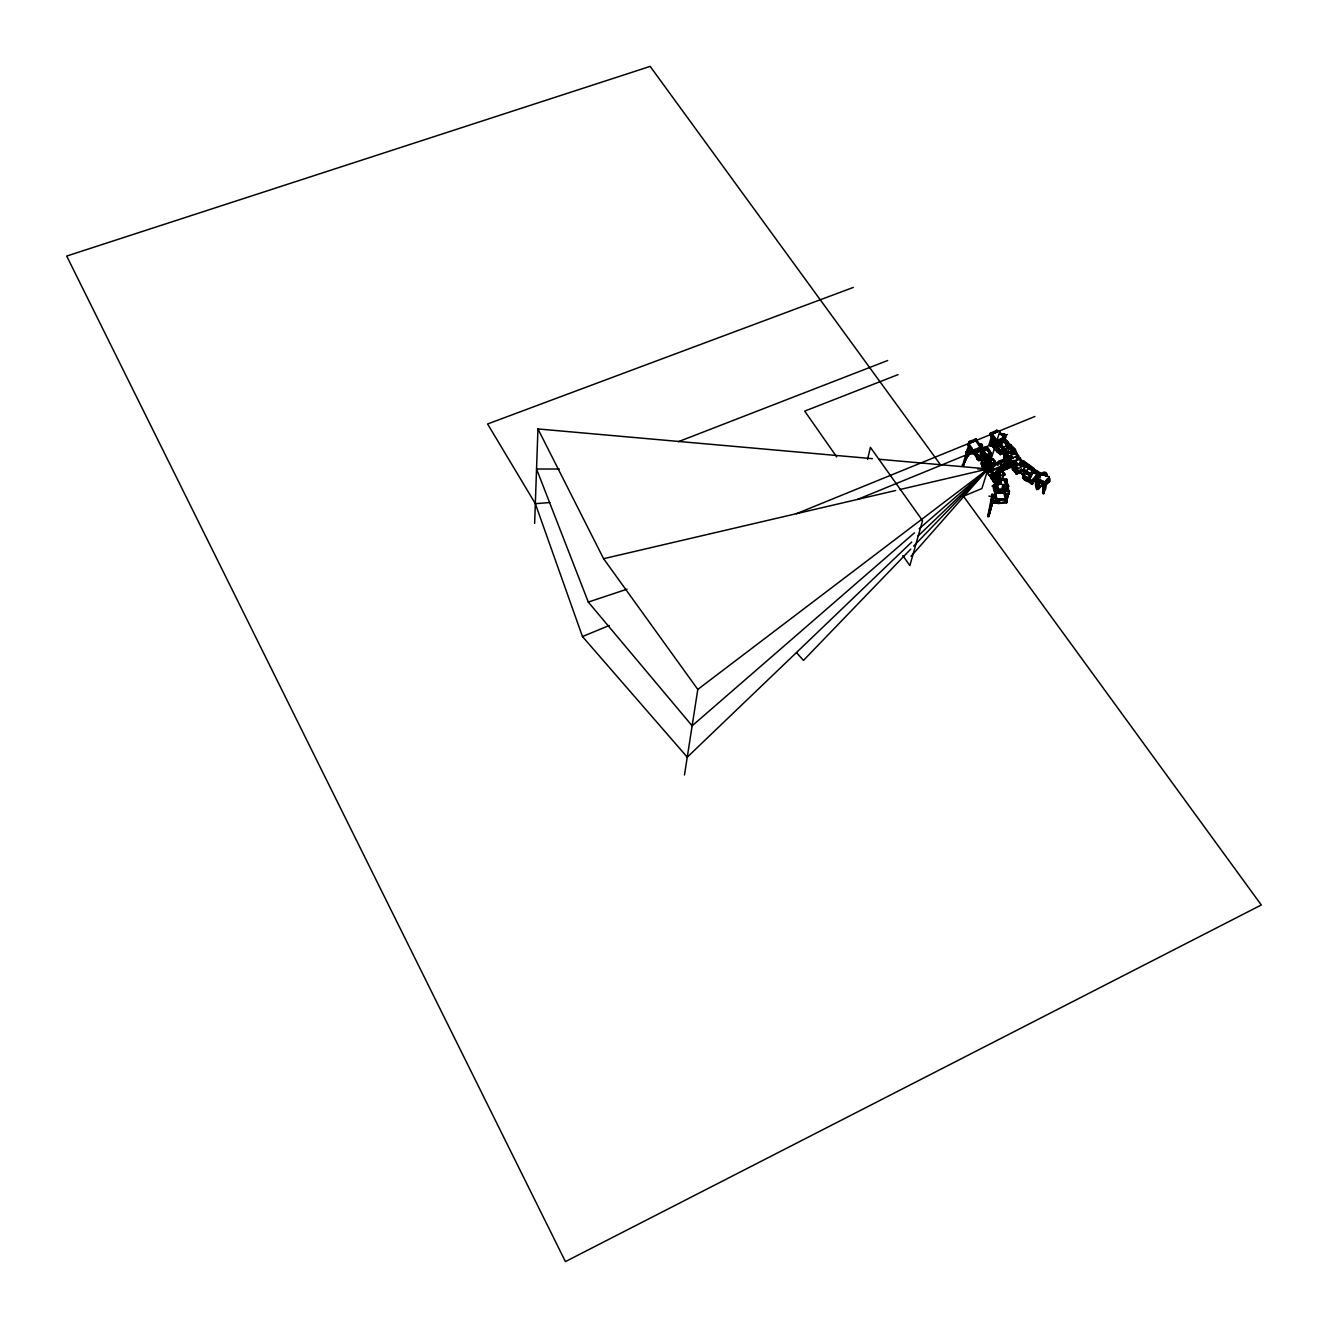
<?xml version="1.0" encoding="UTF-8"?>
<svg xmlns="http://www.w3.org/2000/svg" width="1328" height="1328" viewBox="0 0 1328 1328"><rect width="100%" height="100%" fill="white"/><g stroke="black" fill="none" stroke-linecap="round" stroke-linejoin="round"><path stroke-width="1.5" d="M998.025 488.106L998.108 490.397L1000.449 490.397L1000.814 489.302L999.054 490.397L999.42 489.318M999.901 481.732L1001.03 481.151L1000.133 481.533M1007.205 486.214L1006.856 484.189M1037.317 484.604L1037.284 489.185C1042.231 481.749 1031.989 479.358 1036.786 489.7M1038.828 488.339L1038.928 484.255A1.942 1.162 38.3 0 0 1039.06 482.429A1.942 1.162 38.3 0 0 1036.67 481.334A1.942 1.162 38.3 0 0 1036.537 483.16M998.606 477.781L996.415 472.818L997.079 471.606M996.83 471.789L998.789 477.765L998.756 471.805M998.573 476.752L1003.769 474.013L1001.262 470.643L994.124 473.598L992.099 475.739L993.991 476.951M977.325 457.546L978.105 458.924M996.415 472.818C998.424 468.568 1001.378 476.503 998.689 477.748M979.383 459.322L973.208 450.043L974.32 449.594L975.25 451.039L975.134 449.279L980.031 447.37L979.002 449.794M980.23 445.046L981.11 446.474L980.114 444.863M981.99 445.992L981.259 444.88L981.956 445.909M1036.853 488.986L1036.786 484.554M1025.548 478.777C1023.423 480.039 1025.531 477.316 1025.133 478.727M1033.765 482.147L1026.511 478.927L1026.909 477.798A1.942 1.145 38.6 0 0 1024.519 476.702A1.942 1.145 38.6 0 0 1024.403 478.528L1025.067 479.856L1024.486 478.844M1026.693 478.711L1024.618 477.599M1005.113 436.414L1004.632 435.202L1004.433 437.792L1005.047 436.895M969.274 449.777L969.091 449.462A2.291 1.013 68.3 0 0 967.448 448.831L962.518 465.979L969.772 452.4A2.291 1.013 68.3 0 0 969.125 449.395L968.892 449.262M969.174 449.976L968.759 448.316L970.569 447.403A2.291 1.013 68.3 0 1 971.83 448.333L972.113 448.847A2.291 1.013 68.3 0 1 972.478 451.337L969.589 452.649M970.818 442.672L975.731 440.763L970.818 442.672L969.108 441.577L970.021 442.988L967.664 445.942L968.992 445.428L968.079 444.017L970.021 443.187L969.905 441.261L976.03 438.887L982.189 448.316L986.106 446.789L986.77 447.785L974.802 452.483M969.955 451.503C972.943 450.292 968.826 452.483 969.291 449.727M1037.251 483.99L1036.653 482.994L1037.268 484.006M1036.985 482.496L1038.629 483.243M1037.284 482.711L1038.645 483.209M977.856 457.928L977.923 457.43A2.291 1.029 68.1 0 0 978.006 457.861L978.138 458.874L975.748 454.724M980.877 458.143L980.695 457.479M981.259 446.64L980.877 445.295M991.551 499.56L992.713 494.763M992.647 496.191L991.418 500.606L992.282 494.713L992.68 497.751L987.75 516.642L992.132 493.867L992.647 497.402L994.805 497.436M1003.802 492.771L998.009 492.804L996.73 491.476L997.046 492.804L995.469 492.804C997.394 498.166 994.157 500.905 993.394 494.73M1006.773 501.835L998.058 503.495L999.469 498.913L1005.279 498.88L999.469 498.913L999.038 500.722M998.706 502.183L999.021 503.495L999.32 501.204M1006.026 496.025L1006.491 494.082L1006.475 497.967L1007.769 497.9L1007.637 494.082L1007.172 496.025M1006.79 496.041L1005.545 502.349M995.054 489.617C995.967 493.767 993.41 480.304 993.593 487.077M534.636 523.365L537.956 428.944L872.43 458.675M989.476 472.436L989.742 471.589C992.929 472.536 986.687 470.942 986.322 468.17L986.588 467.34C983.185 461.812 991.369 470.71 984.895 462.509L985.741 460.218L984.048 462.327M1014.941 452.748L1014.492 452.997A2.307 1.793 16.6 0 1 1011.355 452.151L1008.516 446.357L1011.156 445.162L1015.405 449.594A2.324 1.793 16.6 0 1 1014.824 452.051A2.324 1.793 16.6 0 1 1011.654 451.221L1007.321 444.88L1009.38 443.95L1011.156 445.162C1009.097 444.1 1011.903 455.521 1014.575 450.175M1005.03 495.942L1005.279 495.062L1005.495 496.108M1006.773 495.726L1006.491 494.829L1006.641 496.589M990.688 472.585L991.734 469.116L988.58 464.866L986.92 466.277M1014.791 451.022L1011.156 446.357M1012.617 451.387L1010.143 446.092M1031.989 480.47L1026.295 477.781C1023.39 482.612 1028.968 476.221 1023.456 477.997L1024.569 476.652M1033.284 480.454L1033.4 478.744L1034.545 479.275L1032.321 484.371L1024.884 479.674L1025.648 478.976L1024.967 479.707M1043.758 483.442L1043.044 493.352L1043.908 483.84M1032.321 484.371L1032.503 481.715L1037.5 474.03L1038.048 474.71L1032.205 472.453M1034.412 480.985L1034.927 478.794L1045.634 483.757L1045.501 485.5L1039.326 482.628M1035.558 479.607L1039.89 472.818L1041.501 473.565L1040.82 474.395L1037.085 471.739M1039.21 473.631C1040.687 476.038 1039.392 476.37 1038.712 474.229L1041.633 473.399L1049.12 476.852L1049.153 482.263L1049.12 476.852M1006.109 490.596L1006.292 486.563M1037.45 474.229L1038.181 471.589L1032.553 468.502M1037.583 479.059L1038.28 478.412L1037.4 478.429M1038.048 473.316L1038.181 471.589L1039.89 472.818M1037.998 473.98L1038.064 473.117M1038.479 477.316L1039.077 475.341L1039.874 475.806M1040.09 478.063L1040.322 474.992L1038.712 474.229M1044.24 474.727L1043.127 474.146A2.324 1.378 38.3 0 0 1041.517 474.943L1041.633 473.399M1040.322 474.992L1037.301 478.628L1044.787 482.097L1047.792 478.445L1049.386 479.176L1048.589 480.57M1045.501 485.5L1049.635 481.666L1049.751 480.271L1048.755 480.437M1049.784 479.972L1049.884 478.578M1021.232 463.04L1026.494 466.211L1021.381 463.804A2.324 1.809 17.1 0 1 1020.585 461.198A2.324 1.809 17.1 0 1 1023.705 460.916L1023.49 462.642L1021.647 462.194L1022.942 462.044L1023.158 463.19L1021.232 462.493M1011.986 466.825L1015.555 471.573L1016.186 469.664C1014.609 468.834 1016.733 465.945 1014.858 468.718L1015.986 470.228L1017.497 469.614L1014.907 466.294L1013.48 466.875L1015.472 467.987L1014.858 468.718M1044.14 483.608L1043.26 493.452L1044.256 484.023M1012.534 451.42C1020.634 452.632 1002.64 439.053 1012.633 451.819M1015.903 451.703L1015.289 453.014L1015.903 451.703L1014.775 450.209M992.564 496.805L992.481 495.112L992.414 499.311M993.012 496.821L992.995 495.394M1005.877 456.749C1007.819 453.462 1005.512 457.911 1007.006 458.26L1010.558 456.782L1011.056 455.272L1013.247 458.177M1008.002 459.007L1008.433 457.662L1006.01 454.309L1004.499 454.923C1008.998 461.248 1006.956 458.741 1007.803 460.036M1001.163 462.393L1001.843 461.43M1001.063 462.426L1002.159 462.493L1001.843 461.347M1001.312 462.625L1002.092 461.563M984.231 464.451L985.193 461.563L986.654 461.048A2.324 1.809 16.2 0 0 989.061 464.269L989.592 464.119A2.324 1.809 16.2 0 0 990.638 462.609C984.363 444.316 983.998 467.556 990.256 460.335M994.473 461.032L995.834 462.874L992.265 464.352L993.311 465.746L996.88 464.269L996.365 463.572M993.51 479.989A1.942 1.527 16.7 0 0 993.776 481.549L993.543 482.28A1.942 1.527 16.7 0 1 993.875 480.155L994.025 476.818M986.721 467.805L987.219 466.427L985.675 467.058L984.546 465.547C986.82 461.165 983.384 471.49 984.812 466.775M991.302 472.336L990.671 470.942L992.73 473.332L993.925 472.834M987.368 462.493L986.97 460.052M990.157 461.165L990.107 460.069A2.324 1.809 16.1 0 0 989.775 459.687M1006.043 496.307L1006.408 495.062L1006.674 496.041M1007.686 485.367L1007.653 486.264M1007.321 485.301L1007.886 487.957L1007.471 486.048M1026.345 478.81L1024.502 477.682M1024.187 461.264L1034.28 468.585L1033.134 470.527L1029.233 468.153L1033.134 470.527L1033.499 469.448L1031.74 468.369L1032.968 470.245M1031.59 468.867L1029.598 467.074L1025.415 472.635L1027.623 474.66L1030.279 474.013M1045.003 484.604L1043.592 493.8L1042.629 493.269L1043.127 483.724L1038.181 489.6M1044.24 492.937L1043.675 493.634C1042.181 493.319 1047.726 489.252 1045.584 483.89M684.484 774.988L697.798 689.415L988.049 468.95L878.621 459.222M981.907 457.015L980.745 455.554A2.291 1.029 68.2 0 0 979.732 455.869L980.512 457.745L981.873 457.131A2.291 1.029 68.2 0 1 982.139 459.222L980.595 460.069M997.311 451.155L998.009 450.906M1000.2 450.424L999.254 449.379L1000.714 453.097L1002.325 447.984L999.254 444.83L1000.615 444.216M983.367 452.499L984.43 451.752L983.351 450.242L974.221 453.827L973.573 452.831L973.109 453.91L972.179 452.466L973.208 450.043M984.612 452.699L983.533 452.367M986.322 468.17L987.102 467.124C984.778 465.481 987.584 466.228 985.741 465.746M987.783 465.514L994.805 461.978L992.315 458.641L994.506 462.924L996.017 462.293M1004.831 438.14A2.274 1.096 65.3 0 1 1004.582 438.257L1004.682 438.041A2.274 1.096 65.3 0 0 1004.267 435.567L1003.951 435.086A2.274 1.096 65.3 0 0 1002.59 434.206L1002.059 434.953L1003.404 434.024A2.274 1.096 65.3 0 1 1005.213 434.522A2.274 1.096 65.3 0 1 1005.927 437.476L1003.337 438.638L1003.885 437.41L999.204 431.002L997.926 431.567L996.93 430.206L990.29 433.194L996.979 442.373L993.195 444.083L992.282 446.191C999.801 456.915 999.337 449.047 996.963 450.873L997.959 449.877M989.908 454.923C987.534 456.284 992.348 451.852 990.688 454.06M991.999 470.56L991.634 471.457L992.929 467.672M1006.425 443.071L1005.811 443.867L1006.873 443.602M990.638 454.325L990.041 454.292A1.926 0.863 68.1 0 1 990.041 456.002A1.926 0.863 68.1 0 1 988.762 455.305L989.841 455.056M990.887 454.558L989.991 454.608M1024.801 462.941L1023.44 461.961M1027.739 464.833C1027.49 468.054 1019.638 463.87 1021.597 461.463A2.324 1.793 17.1 0 1 1022.261 461.463M1027.623 464.7L1026.81 465.879M1022.56 461.264L1021.298 462.991M1027.673 465.298L1023.29 462.393M1021.199 462.177L1021.796 461.596M1023.34 462.493C1019.24 462.592 1023.822 464.103 1027.723 465.414M991.402 503.544L988.796 516.642L992.348 503.013L1006.558 502.93L1006.989 498.548M1007.222 491.526L1006.956 485.284M1007.188 496.307L1007.637 494.829L1006.69 502.349L1001.81 502.382M987.053 466.477L986.555 465.348L987.219 466.427M992.713 497.436L992.58 498.315C996.199 498.481 987.434 505.835 998.075 502.399M994.655 494.763L994.987 493.302C991.252 485.5 994.855 479.242 995.021 490.414L1009.346 490.497L1008.915 494.232L1004.499 493.252L1005.047 495.493M995.187 489.634L994.639 491.958L995.768 491.958M995.884 491.46L995.402 484.986L995.668 490.397M996.531 493.369L996.73 491.476M996.93 498.93L998.507 498.913L997.743 502.183L996.166 502.2L996.93 498.93L995.469 492.804M992.481 502.233L988.796 515.978L992.099 501.918M998.473 501.702L998.507 498.913M1006.558 502.93L1007.039 500.175L999.785 500.224L999.021 503.495M995.9 492.373L994.772 491.46L1003.487 491.443L1003.072 493.269L996.315 493.286M997.494 493.352L997.677 491.476M1004.499 493.252L1004.931 491.443L1009.579 491.426M1005.263 493.252L1005.462 490.513M1005.163 502.034L1004.864 500.706M979.317 459.571C977.989 458.16 980.612 455.902 981.06 458.011M1006.242 500.523L1006.292 501.835M867.549 459.372L870.404 447.353L922.545 520.642L909.863 565.612L902.824 555.552M993.593 441.128C992.381 439.352 995.203 442.108 991.983 445.527L990.588 443.618M1008.151 490.53L1007.022 485.849M971.083 451.885A2.291 1.013 68.3 0 0 970.718 449.395L970.436 448.881A2.291 1.013 68.3 0 0 969.174 447.951L968.261 447.553L968.66 449.113M967.913 449.578L967.481 454.027L969.689 451.288M1005.479 441.859L1006.74 440.697L1010.525 445.361M970.536 447.42L969.739 446.889L969.822 448.167M970.702 450.972L970.054 452.051A2.291 1.013 68.3 0 0 970.901 452.134M996.664 487.891L997.859 480.553L998.523 484.305L996.896 489.318L1005.196 489.285L1006.84 484.272L1005.329 490.065L1006.275 490.065M982.189 446.457L981.525 444.531L980.28 445.262M1000.615 434.256L1002.125 433.741L1001.793 434.986M1007.819 459.737L1018.443 455.537L1016.933 457.845L1020.037 457.645L1020.369 458.907L1011.77 462.957M1032.703 472.536A2.307 1.378 38.5 0 0 1033.483 472.32L1036.902 473.515L1037.168 472.22M1037.483 472.818L1033.632 470.793A2.307 1.378 38.5 0 0 1032.487 469.498L1033.068 468.801L1038.147 472.071L1036.77 472.984M1036.77 482.313L1038.131 482.147M1039.94 475.706L1039.426 475.889M1043.991 473.316C1045.103 471.008 1047.377 476.121 1045.833 473.88M1046.514 475.872A2.324 1.378 38.3 0 1 1046.281 476.138L1046.182 474.876A2.324 1.378 38.3 0 0 1044.505 473.299L1043.974 473.1A2.324 1.378 38.3 0 0 1042.38 473.913L1041.517 474.943M992.597 502.598L988.845 516.144L992.348 503.013M992.846 497.419L992.58 498.382M992.614 500.39L993.527 497.27M994.124 495.377L993.842 498.415L994.008 497.336M1037.085 473.249L1032.221 469.979M996.481 486.762L995.054 487.26M995.734 490.613L995.153 485.434M996.05 498.448L995.021 497.236M984.629 454.724L982.504 450.673L981.16 451.188L979.682 456.035M983.351 450.242L983.019 451.321L988.314 449.163L989.111 451.105C983.766 442.473 996.1 455.521 989.277 458.509L990.871 453.412M991.252 471.971L990.339 469.68L993.344 468.435L990.356 464.435L988.563 465.165L990.356 464.435M990.954 461.613L991.418 460.335L985.725 453.711L983.583 454.541L980.828 463.522L983.384 467.489M981.558 464.534L984.28 455.504L986.422 454.657L986.621 455.902L988.928 454.558L989.377 453.147L986.903 449.727L985.99 450.474L987.999 447.951M983.384 455.222L984.48 456.749L981.16 451.188M982.537 450.557L985.426 454.674L984.662 452.084M985.658 457.114L984.546 460.683L983.865 459.737M984.546 469.896L982.189 466.726L982.587 465.447L986.106 470.195L985.708 471.473L986.654 470.593M981.674 463.904L985.061 462.426L982.77 465.049L986.289 469.813L986.704 468.469L983.185 463.721L984.646 463.107M992.331 433.858L988.646 445.743L857.506 499.428M982.189 466.726L983.633 466.51M984.895 464.485L984.297 465.215L985.144 464.817M990.904 462.094C989.792 464.949 984.43 462.227 987.418 459.787M984.961 468.037L984.895 466.493M986.438 463.24L986.737 462.26M985.675 467.058L987.683 464.916L985.193 461.563M987.169 461.945L985.758 456.317M987.219 462.227L985.326 457.529M989.028 461.646L988.065 460.368L990.024 460.318M988.679 461.414C989.177 458.143 990.721 462.459 988.331 461.447M989.36 461.48L989.493 459.92L986.555 456.533M989.908 458.741L989.244 455.288M990.19 460.268L986.239 455.471L984.845 456.019M994.888 460.799L994.29 461.53L993.527 458.957L991.833 460.152M989.36 464.186L989.659 463.206M1000.017 430.72L981.907 488.555L963.431 496.24L1261.301 904.982L565.413 1261.6L66.699 256.055L650.172 66.4L940.573 464.883M990.356 462.874L991.418 460.335M987.916 469.415L986.97 470.975L987.982 472.336L988.928 470.776M996.564 450.026L997.511 449.13C996.83 434.322 1008.284 459.04 998.905 443.652L1000.266 443.021L1004.001 447.652L1002.026 453.844L1000.283 454.641L997.809 451.553M991.501 467.622L991.916 466.311M994.141 461.497L994.639 460.467M991.817 468.635L992.697 468.386M1006.441 441.66L1004.732 441.51L999.669 444.731L998.058 449.81L997.511 449.13M993.576 464.866L993.311 465.746M999.652 444.98L1000.266 443.021M993.975 464.8L994.406 463.455M994.506 462.924L994.805 461.978M992.448 470.046L993.742 467.954L991.75 467.473M995.319 477.35L992.614 473.698L991.07 474.328L990.638 475.673L994.191 480.454L995.651 479.84M999.652 444.664L1000.814 446.905M992.531 478.512L992.033 477.848L995.303 481.251L997.776 481.101L995.037 482.23L986.92 472.22L991.203 477.997L992.863 472.668M994.722 466.327L992.73 462.841M993.377 479.657L995.402 483.193L991.086 478.727L992.697 473.299M992.099 475.739L993.842 474.544L996.332 477.914L994.191 480.454M997.859 462.426L997.942 465.016L997.859 462.426L1010.11 457.363L1010.226 459.969M1000.283 454.641L1002.856 448.632M997.959 463.09L998.507 461.364L1006.508 458.06L1007.703 459.671L1008.533 459.173M1002.457 448.814L1004.001 447.652M1001.03 481.151L1000.2 472.602A2.341 1.826 16.6 0 0 997.627 470.71A2.341 1.826 16.6 0 0 995.635 472.552L995.336 473.482M1002.839 468.535L997.859 470.61L997.013 468.568L999.187 471.506M995.851 472.917L995.917 472.087M995.386 475.291L995.701 474.295M999.353 463.289L999.718 462.161L1008.55 459.388M996.515 473.117L996.647 474.843M1000.017 461.845L1003.238 466.161L1000.017 461.845L1008.251 458.442L1011.488 462.742L1008.367 458.06M1006.043 441.593L1005.163 442.241L1006.74 440.697M996.398 474.627L996.498 473.498M1004.615 448.648L1004.765 450.441L1002.64 451.902L1004.615 448.648L1002.856 448.964M999.951 464.153L1000.515 462.459L993.593 465.364M1007.653 452.549L1004.051 455.305L1002.026 450.79M1004.051 455.305L1004.3 451.503M991.551 469.68L988.58 464.866M999.021 472.204A2.341 1.826 16.6 0 0 995.635 472.353A2.341 1.826 16.6 0 0 996.73 475.109L996.598 473.249M997.643 473.548C998.656 470.759 997.179 474.926 998.025 472.137M994.639 483.508L996.631 476.968L991.95 470.66M1004.234 454.74L1007.471 453.13L1009.33 447.304M1003.868 447.27L1008.135 444.415L1005.462 441.477M1000.084 467.854L1002.64 465.298L992.116 470.062L988.563 465.165M1005.844 460.833L1003.802 456.699L1006.159 459.837M1011.654 450.673L1004.698 454.359L1004.084 456.268L1005.744 458.492M995.668 485.567L995.884 486.745L995.751 483.724L995.419 488.405L998.009 487.924M1007.786 445.494L1008.135 444.415M996.813 474.86A2.341 1.826 16.6 0 1 995.568 473.714L997.959 480.271L997.743 477.532M1000.001 467.805L1000.731 468.718L1001.279 466.991L1013.546 461.928L1012.899 461.065L1003.686 464.385M1003.885 459.903L1004.765 460.268M1005.595 453.479L1008.052 445.793L1010.11 444.863L1007.305 442.573M999.353 475.557A2.324 1.809 16.6 0 0 999.602 474.644L1000.382 472.353L997.295 471.722M1005.064 457.048L1003.487 457.695M999.752 474.511L1000.382 472.353M1001.262 470.643L1000.963 471.589L1012.816 466.543M1020.551 458.326L1003.005 464.85L1010.907 461.065L1011.222 462.343M1004.516 454.923L1005.628 456.417L1006.242 455.687M1009.064 444.913L1007.321 442.755L1009.064 444.913L1009.38 443.95M1011.388 449.644L1010.027 446.723M996.1 484.405L997.992 478.528L997.162 477.897L997.66 478.561M996.847 483.724L997.992 478.528L1000.515 478.528L1000.482 480.255M1000.814 471.457L1001.246 470.112L1004.798 474.893L1003.287 475.524M1004.665 460.799L1005.246 460.252M1002.723 467.854L1011.239 463.372L1010.857 464.518L1012.982 463.638L1013.546 461.928M1003.52 465.53L1011.421 461.746M1003.835 464.568L1004.134 463.007L1011.239 460.069L1010.923 461.629M999.436 480.255L1006.657 480.437L1006.74 482.529L1006.176 480.437M999.436 480.537L999.752 479.591L998.175 479.591L997.162 477.897L995.784 473.05M1000.299 479.192L1000.416 477.881L998.025 477.964M1005.744 460.351L1004.549 461.198M998.175 479.591L998.523 484.305L1000.084 484.305L999.752 479.591M1007.006 458.26L1008.998 456.118L1016.069 453.213L1018.261 456.102L1018.393 457.944L1017.215 458.426L1017.779 456.716M1017.148 463.173L1003.918 468.618L1003.37 470.328L1002.076 466.975M1003.188 472.652L1002.474 470.959L1000.781 472.154M1003.603 472.469C1002.773 474.627 1004.449 471.689 1004.981 474.312L1002.939 476.818M998.108 490.397L998.457 489.318M1015.073 452.001A2.307 1.793 16.6 0 1 1014.609 453.728L1014.16 453.993A2.307 1.793 16.6 0 1 1011.886 453.844L1010.176 453.462L1010.957 451.188M1003.37 475.49L1002.142 479.259L1003.404 479.624L1003.719 478.628L1000.499 479.093L1002.457 478.279M1003.769 474.013L1003.47 474.943L1004.981 474.312M999.934 481.433L1001.08 481.516L1001.046 484.288L1006.989 485.019M1002.64 479.939L1002.225 478.976L996.83 481.184M1006.79 467.456L1005.96 468.618M1009.546 459.09L1010.11 457.363M1011.82 452.151L1012.135 450.491M1013.812 452.865L1012.384 451.155M1011.654 453.861L1010.973 451.254M1010.442 459.837L1010.807 458.691M1012.417 450.906L1013.297 451.371L1013.679 449.943M1015.007 449.196L1009.164 444.631L1009.811 445.693M1004.532 481.848L1004.981 480.454L1005.213 485.683L1002.64 486.247L1002.391 488.14L1006.159 489.318M1004.4 481.101L1005.03 479.159L1006.707 479.159L1007.471 485.019M1010.724 461.663L1011.239 460.069M1002.391 488.14L1002.64 486.247M1014.16 453.993L1014.692 452.881M1013.43 457.612L1013.048 458.758L1010.558 456.782M1006.807 482.927L1006.707 479.159M1012.899 461.065L1012.982 463.638M1015.555 452.765L1016.152 452.018L1017.281 453.512L1016.617 456.118M997.013 471.905C1001.129 471.058 997.61 476.254 996.515 472.569M1006.325 482.927L1006.524 479.69M1016.069 453.213L1015.654 454.691M1003.968 490.613L1005.977 484.488L1005.03 479.159M1003.918 468.618L1002.939 467.29L1010.94 463.97L1011.538 467.622L1012.417 465.481L1015.986 464.003L1015.156 461.546M1012.434 469.631L1012.749 468.635L1016.75 474.063L1012.434 469.631L1013.779 469.697M1013.48 466.875L1020.883 462.509M1016.518 458.426L1016.899 457.28M1016.634 459.106L1017.198 456.948M1017.696 456.832L1018.144 455.487L1015.97 452.599M1013.679 469.979L1014.011 468.983L1016.584 472.403L1021.398 469.166L1022.228 470.925L1021.398 469.166M1018.443 455.537L1014.907 457.496M1017.364 459.538L1017.729 458.392M1017.646 459.554L1018.277 458.376M1018.41 457.911L1018.958 456.218M1018.46 459.272L1018.842 458.127M1020.037 457.645L1019.472 459.355L1021.116 461.563L1021.498 460.418M1015.986 474.378L1017.497 469.614M1016.186 469.664L1025.083 465.165L1023.257 470.726L1024.502 471.075L1024.934 469.797L1016.318 473.382L1016.119 471.423M1028.536 465.597L1028.968 464.684L1030.146 466.875L1028.602 465.132L1027.64 466.277L1021.946 464.053L1020.186 464.866L1019.954 463.14M1023.954 465.331A2.324 1.793 17 0 1 1023.622 465.696L1023.174 465.945A2.324 1.793 17 0 1 1020.9 465.796L1019.356 465.597L1019.506 464.435M1019.174 465.414L1019.97 463.206M1016.75 474.063L1023.938 470.826L1016.335 473.117M1020.668 465.829L1020.983 464.85M1020.9 465.796L1021.215 464.817M1022.261 463.24L1022.709 461.912M1022.311 464.07L1021.68 464.85L1021.962 463.987L1031.242 468.967M1024.519 476.536L1020.07 472.121L1024.452 476.188M1022.361 464.933L1022.643 464.07M1022.676 464.883L1022.975 464.02M1021.763 461.546L1023.274 462.36M1030.428 475.241L1024.635 472.154L1030.428 475.241C1030.445 487.857 1016.75 476.586 1025.681 470.56L1031.242 473.947L1029.15 480.089M1023.423 462.011L1027.557 465.497M1025.681 470.56L1022.494 478.063M1024.203 476.918L1024.635 475.623M1027.424 466.941L1021.713 464.734C1023.207 467.622 1029.183 465.846 1027.042 467.39L1028.818 468.469L1030.379 466.211M1025.98 480.404L1025.797 480.421A1.942 1.145 38.6 0 1 1023.606 479.01A1.942 1.145 38.6 0 1 1024.021 477.416L1025.664 472.336L1029.648 474.76L1032.935 469.398M1026.511 471.34L1029.266 465.53L1027.723 467.788M1027.407 473.847L1027.656 473.548M1028.204 480.902L1027.44 480.421L1029.648 474.793M1028.553 479.076L1031.64 474.943L1029.798 475.407L1031.64 474.943M1029.798 475.407L1030.262 474.046M1030.179 475.54L1031.242 473.947M1030.545 477.25L1030.926 476.154L1028.901 478.578M1033.134 470.527L1033.466 469.564L1029.549 467.19M966.22 455.404C960.625 479.674 962.933 453.213 973.374 453.263M999.237 473.15L999.22 474.461M997.444 448.781L998.805 445.079M998.274 447.702L999.519 444.432M966.784 455.919L963.281 464.949L966.817 456.55M967 456.251L963.398 465.132L967.033 456.882M968.029 454.574L970.552 452.284A2.291 1.013 68.3 0 1 969.689 452.184L969.108 452.416M990.738 472.17L990.157 471.158L990.804 472.121M969.789 443.303L968.643 442.689L969.108 441.577M967.149 452.881L966.369 452.848M966.85 453.562L968.71 453.628M968.643 442.689L969.905 441.261M975.449 440.265L976.03 438.887M969.407 451.321L970.801 450.773L971.963 452.549L974.32 449.611L979.367 456.583A2.291 1.029 68.1 0 0 978.421 456.085L977.823 456.317M968.593 454.442L973.939 452.682M974.32 449.594L973.291 452.035L974.221 453.462L973.109 453.91M975.499 454.043L974.553 454.425L976.229 452.317L974.221 453.827L977.441 459.339L978.387 458.973L975.167 453.462L975.914 452.051M978.719 449.296L977.989 450.192L977.939 448.897L978.404 450.026M978.354 448.731L977.624 449.628M1014.227 451.653L1014.874 450.756M980.396 450.142L980.977 448.798L974.818 439.352M985.874 449.877L986.754 447.818M1004.798 441.228L996.481 444.996L989.692 434.571L990.29 433.194M990.306 445.61L990.871 446.391L992.879 442.241L991.8 440.249L989.808 446.042L992.033 442.324M996.448 431.318L996.93 430.206M1006.79 486.629L1007.919 484.122L1008.915 494.232M993.195 444.083L992.979 447.171L993.958 446.723L992.282 446.191M995.768 444L996.365 442.656L997.079 443.635L995.369 445.76M996.05 442.905L997.145 440.464L1001.843 438.34L1003.636 439.385L1003.138 440.481M997.71 441.477L998.092 441.311M998.092 442.025L998.822 441.112M997.544 443.203L998.141 441.859L1004.698 438.904M1002.54 441.826L1000.748 440.78L1001.843 438.34M1004.35 440.365L1004.25 442.207L1005.014 440.464L1002.607 437.991L1003.686 437.51L1009.346 444.183L1008.433 444.598L1004.864 440.863L1005.927 440.049L1009.695 444.581A2.274 1.096 65.2 0 1 1010.259 445.61M1001.76 442.174L1002.258 441.062M1013.662 461.563L1012.766 461.497M1000.963 462.028L1007.902 459.09M986.555 456.301C994.506 461.829 986.737 464.667 985.376 456.998M1000.631 444.814L1002.242 441.444M1001.544 444.399L1003.155 441.045M992.697 440.182L993.178 441.643M994.174 441.66L994.606 440.315L993.61 440.182M990.041 445.245L991.767 441.975M1006.524 443.104L1005.827 443.27M1025.565 479.474L1027.225 477.748L1026.378 476.586M1032.454 471.905A2.307 1.378 38.5 0 1 1032.703 473.216L1032.52 473.532A2.307 1.378 38.5 0 1 1031.325 473.797M969.689 452.184L968.278 453.578M967.913 449.545L968.892 449.345M968.112 453.927L969.822 453.412M1005.811 441.328C1006.989 438.589 1010.475 447.752 1008.682 444.648M1029.814 478.146L1031.258 476.088M992.514 440.033L993.709 440.996M1005.313 436.929L1004.433 434.953M1021.913 469.83L1018.543 471.589M1032.819 471.606L1032.819 469.797M1043.111 474.428L1042.779 474.694A2.324 1.378 38.3 0 1 1042.414 474.345L1042.397 474.162M1047.111 476.47L1046.198 474.926L1045.352 475.972A2.324 1.378 38.3 0 0 1043.642 474.328L1044.273 473.216M1044.787 482.114L1047.809 478.445M1049.386 479.176L1044.538 485.185L1038.944 482.579M1045.634 483.757L1046.381 482.844L1035.674 477.881M1048.821 480.67L1049.336 479.773M1042.746 475.158L1044.505 473.299M1036.72 483.359L1035.94 483.873A1.942 1.162 38.3 0 1 1036.072 482.047A1.942 1.162 38.3 0 1 1038.463 483.16A1.942 1.162 38.3 0 1 1038.33 484.986L1038.33 484.986M1037.666 483.442L1038.546 482.711M1038.944 483.209L1039.691 482.296M1037.732 485.932L1039.99 483.193M1046.298 476.138L1047.194 474.793A2.324 1.378 38.3 0 0 1045.302 472.32A2.324 1.378 38.3 0 0 1043.177 472.934L1042.414 474.345M1038.23 489.053L1043.343 482.844M1030.196 477.034L1030.926 476.154M1033.632 470.793L1037.201 472.204M1032.088 471.706L1036.438 473.332L1037.616 472.237M1036.404 473.449L1033.865 471.855L1032.636 473.382M1038.745 472.287L1031.358 481.217L1031.175 483.857L1032.935 483.624M1036.736 478.18L1039.758 474.528M1039.542 476.403L1039.542 475.59M1031.142 469.265L1031.74 468.369M1023.988 478.578L1024.818 477.3M1024.054 478.81L1025.664 477.914M1024.618 479.508L1026.063 477.914M1032.105 471.274L1033.499 469.448M1032.885 470.726L1033.964 469.531L1031.424 475.557M1032.238 471.888L1033.317 470.593M1032.205 472.353L1033.35 470.842M1030.76 469.033L1031.358 468.137M1014.16 451.221C1013.779 448.017 1011.488 452.35 1013.978 451.321C1009.944 450.242 1016.601 449.677 1013.264 451.371M911.058 556.316L988.049 468.95L977.69 468.95M986.837 459.737L987.567 460.999M910.776 549.095L803.457 660.414L796.568 652.662M913.631 546.123L988.049 468.95L981.84 469.415M1006.076 486.629L1007.039 486.978M911.722 542.073L687.257 757.176L582.461 636.56L535.333 503.661L487.592 423.981L853.323 287.429M917.714 536.346L988.049 468.95L983.948 469.548M1026.096 471.573L1025.033 472.502L1025.814 472.984M914.461 532.827L692.137 725.818L588.304 602.082L536.545 469.033L559.32 469.016M919.159 528.743L988.049 468.95L899.687 489.584M993.46 441.51C991.435 442.29 992.398 440.116 992.315 441.925M998.025 449.578L998.888 450.292M993.244 445.743L994.655 444.78M996.764 472.502L996.382 473.93M1027.092 477.914L1027.938 479.823M987.219 456.6L990.837 454.774L989.277 454.973M993.709 502.25L991.153 503.362L990.721 501.536L991.833 501.519M992.365 503.428L993.776 502.598M1019.804 463.273L1019.389 464.219M989.443 462.874L987.584 462.725M995.22 483.873L997.278 483.907M1037.351 472.934L1036.438 473.332M984.314 470.759L988.049 468.95L984.114 470.261M1001.229 434.82L1002.441 434.073M980.794 459.023L979.118 459.455L980.18 457.977M1021.564 461.746L1022.842 461.646M997.511 449.976L998.49 449.545L994.888 444.631L1005.412 439.883M997.245 450.972L998.54 449.926L1001.229 453.744M1002.325 447.984L1000.698 447.42M1008.4 445.278L1009.313 445.527M1009.778 445.544L1010.641 445.162M996.963 451.686L999.337 450.972L998.341 451.885M1008.865 446.772L1007.105 445.561L1005.03 452.018L1006.126 451.835L1005.379 450.922L1000.681 453.064M998.374 451.669L999.503 451.221L1000.449 454.093M999.934 453.446L1001.677 452.649M1003.487 453.827L1004.615 453.313M1003.304 454.392L1004.449 453.877M1005.18 454.79L1007.205 453.877M1000.266 434.439L1001.594 433.841M1001.262 434.804A2.274 1.096 65.3 0 1 1002.623 435.684L1003.951 435.086M1002.773 435.899L1004.101 435.302M1004.101 435.999L1007.487 434.472M989.659 444.033L995.867 441.245M991.053 445.959L997.262 443.154M1002.54 441.826L1003.603 441.344M1004.864 440.863L1005.777 440.448M1005.678 442.44L1005.246 441.626M1007.969 443.884L1007.404 444.133A2.274 1.096 65.2 0 1 1007.72 444.15M993.925 445.063L996.979 449.262L998.208 448.831A1.909 0.913 65.2 0 1 999.752 451.122A1.909 0.913 65.2 0 1 998.756 452.201M989.692 434.571L990.854 434.057M997.145 431.915L992.448 434.024L997.162 431.915L996.166 430.554M1024.203 467.971L1025.648 467.373M1000.133 462.758L1003.088 466.709L1002.491 465.862M1006.475 467.041L1016.418 462.924M997.743 470.942L1002.74 468.884M1016.302 463.256L1007.238 466.842L1006.093 465.315M997.892 471.141L1003.088 468.983M997.66 471.606L1001.246 470.112M1004.2 469.083L1007.371 468.668M1011.538 467.622L1014.443 467.19M1000.067 473.532L999.602 474.644A2.341 1.826 16.6 0 0 999.984 473.747L1000.2 478.561M1013.032 468.22L1014.459 467.622M1024.768 466.095L1026.295 465.464M991.07 474.328L994.606 479.126L996.083 478.512M994.606 479.126L996.149 478.478M1024.652 466.643L1026.112 466.028M993.875 480.072L993.726 478.794M1015.555 471.573L1016.982 470.975M998.54 478.678L1000.648 478.678L999.038 479.342M1021.73 470.261L1023.689 469.448M990.638 462.609L991.219 461.53L990.157 460.833M1015.306 452.433L1016.152 452.018M1015.754 454.143L1017.281 453.512M990.24 466.692L991.169 466.311M1012.816 457.413L1008.765 459.056L1010.708 462.459M988.513 467.722L987.501 468.601L988.464 469.913M998.175 463.588L1007.786 459.604M991.75 466.56L1000.366 463.024L1001.329 464.319M988.347 468.253L987.501 468.601L989.426 468.933M582.461 636.56L609.253 625.488M984.214 470.527L988.049 468.95M1011.372 460.252L1004.134 463.007M989.244 469.481L987.683 468.07L987.899 470.311M1003.005 464.85L1010.791 461.447M993.228 469.083L991.319 467.954M1003.37 465.796L1011.621 462.376M987.982 472.336L991.153 471.075M997.013 468.568L992.033 471.291M996.83 469.149L1000.333 467.688M1002.906 466.46L1010.957 463.123M990.29 472.336L991.418 471.722M990.422 472.469L991.435 472.104M1000.731 468.718L1002.773 467.871M993.659 475.109L995.236 477.383M992.016 459.588L993.527 458.957M983.185 463.721L984.729 463.074M1007.769 453.827L1009.363 453.163M796.451 513.687L1034.861 416.511M983.65 463.638L981.541 464.468M979.367 459.754A2.291 1.029 68.2 0 0 980.761 459.687A2.291 1.029 68.2 0 0 980.047 456.849L978.404 456.948L975.117 453.064L976.08 452.699L979.367 456.583M980.031 457.629L978.338 457.247M976.678 459.222L979.466 458.127M983.583 454.541L984.695 456.068M989.858 454.691L990.871 454.259L990.09 452.831M962.7 465.879L963.647 465.514L962.103 464.966M985.227 461.862L981.907 463.173M980.678 445.378L981.525 444.963M971.963 452.549L980.977 448.798M968.925 453.993L974.403 451.852M974.536 452.035L969.058 454.176L968.178 453.446M968.129 455.537L967.182 455.902L965.904 453.927M983.782 452.765L984.596 452.45M978.338 456.417L980.778 455.438M980.147 456.135L981.541 455.587M985.426 454.674L991.269 453.263M986.588 448.515L990.024 453.263L991.435 452.715M989.426 453.711L990.837 453.163M898.043 374.629L804.702 411.116L836.723 456.915M968.079 444.017L968.992 443.104M968.261 447.553L969.656 447.005M969.042 447.802L970.436 447.27M967.365 449.213L968.676 448.698M969.141 449.229L968.411 449.296A2.291 1.013 68.3 0 1 968.311 448.831M970.436 448.881L971.83 448.333M970.552 449.113L971.947 448.565M965.655 451.769L969.357 451.171M678.425 441.676L887.668 360.502M999.021 477.416L997.859 476.885M1038.944 482.761L1038.131 481.251L1037.849 482.695M588.304 602.082L627.065 589.167M1023.174 476.918L1026.527 476.868M989.941 459.92L990.738 459.886A2.324 1.809 16.1 0 1 990.207 462.21A2.324 1.809 16.1 0 1 987.036 461.331L980.877 452.151L982.205 451.636L980.861 452.151L983.284 455.521L981.724 460.584L980.512 458.907A2.291 1.029 68.2 0 0 981.99 459.521M537.956 428.944L603.593 558.706L895.67 490.513M1002.773 486.994L1005.213 485.683M1003.37 449.611L1005.13 449.296M535.333 503.661L549.809 502.548M1010.16 446.324L1014.609 450.159M1013.281 448.831L1014.376 449.91M988.696 458.957L989.493 459.92M1006.358 456.118L1007.188 457.679M988.829 459.737L987.617 460.965M989.294 460.185L988.248 461.281M1001.395 483.209L998.822 483.342M995.983 484.172L997.627 484.156M1000.084 484.288L998.507 484.305L997.859 480.553M1005.977 484.488L1007.653 484.488M994.456 485.168L996.598 485.434M995.9 485.799L997.577 485.666M991.983 486.131L993.045 486.114M1006.923 485.915C1010.143 487.243 1007.819 485.683 1008.782 485.816M1006.84 486.446L1008.516 486.43M995.153 486.778L996.598 486.762L995.104 487.061M996.382 492.954L997.345 492.954M993.444 494.448L995.867 494.448M991.817 494.946L992.929 494.929M988.796 496.124L992.414 496.44M994.357 496.772L996.033 496.921M1007.437 497.253L1006.375 502.2M993.427 497.519L995.104 497.718M992.564 498.116L994.108 498.116M998.822 500.224L999.785 500.224M992.049 500.606L995.784 500.59M991.916 501.187L995.967 501.154M998.39 501.337L999.353 501.337M991.485 501.901L992.614 501.884M998.407 502.017L999.27 501.652M987.6 515.629L988.928 516.492L987.8 516.492M993.593 487.11L994.705 490.679L994.274 484.986L995.834 484.986M1019.821 472.868L1019.522 472.834A1.942 1.511 17.1 0 1 1018.178 472.204M1026.229 476.752L1026.793 477.084M996.979 449.262L997.228 449.279A1.909 0.913 65.2 0 1 998.689 451.188A1.909 0.913 65.2 0 1 998.258 452.815A1.909 0.913 65.2 0 1 996.73 451.188L996.664 450.956M969.457 448.764L970.702 450.69M1013.662 449.661L1014.293 449.96A2.307 1.793 16.6 0 0 1013.646 449.594L1012.085 451.288M1022.477 461.497L1027.357 464.9M1022.079 463.671L1023.589 464.352M1022.095 463.638L1023.755 462.526M999.536 449.179L1000.366 450.375M1036.786 472.934L1033.881 471.838M1031.989 472.087L1033.267 472.585M979.35 445.428L980.114 446.855M1022.842 461.58L1023.871 462.194M1021.514 464.186L1023.373 465.016A2.324 1.793 17.1 0 1 1020.651 461.795M1048.058 480.935L1049.635 481.666M1044.655 483.824L1046.248 484.587M1034.811 480.504L1038.463 483.11M1008.516 444.78L1008.981 445.444M1037.6 472.303L1032.487 469.498L1037.384 472.519M1006.69 487.957L1006.342 487.027M995.104 490.596L995.734 492.804M1033.997 470.361L1036.869 471.971M1032.138 470.344L1033.416 471.058M1028.735 468.751L1032.636 471.125M1026.278 471.589L1028.951 473.2M1024.818 471.623L1030.362 474.992M1029.283 475.573L1031.043 476.636M1025.282 478.196L1028.719 480.288M1022.676 477.516L1026.112 479.607A1.942 1.145 38.6 0 1 1024.735 478.893M1038.396 482.944L1037.201 482.778M1026.594 479.657L1030.511 482.23M989.626 451.802L990.788 452.599M1021.664 470.411L1026.428 473.698M1023.954 461.945L1030.146 466.875M979.649 457.064L978.603 457.347L979.101 458.973M1006.69 486.778L1007.769 486.38M997.627 450.507L998.341 451.238L996.813 451.122M997.859 450.989L997.942 451.088A1.909 0.913 65.2 0 1 997.71 450.74M1005.03 440.481L1008.433 444.598M1004.732 441.51L1005.927 442.971M1004.383 442.589L1007.022 445.843M1006.176 443.286L1007.371 444.764M981.741 463.738L983.616 466.759M970.801 450.773L971.117 451.188A2.291 1.013 68.3 0 0 972.478 451.337M1020.369 458.907L1022.56 461.812M1015.339 460.982L1017.53 463.904L1017.032 465.398L1015.986 464.003M1006.491 452.798L1008.998 456.118M1015.488 464.75L1017.995 468.103M1006.192 453.744L1008.699 457.064M1015.173 465.696L1017.696 469.033M1004.698 454.359L1005.811 455.853M1013.662 466.311L1014.791 467.821M1012.417 465.481L1015.986 470.228M1010.093 463.655L1011.239 465.182M1011.521 466.311L998.44 471.739M1014.675 470.826L1016.85 473.781M999.718 462.161L1000.366 463.024L998.507 461.364M1000.631 466.128L1001.279 466.991M1003.669 473.366L1004.798 474.893M990.306 464.568L993.294 468.585M987.185 465.447L990.671 470.046M983.351 463.14L984.48 464.651M984.729 464.983L985.841 466.493M986.837 467.971L989.991 472.22M992.282 475.175L993.41 476.702M993.659 477.034L994.788 478.545M984.695 466.941L986.372 469.216M993.195 480.238L994.904 482.529M991.452 432.662L998.141 441.859M987.833 448.499L989.559 450.873M603.593 558.706L697.798 689.415M987.65 451.055L985.758 448.183L984.861 450.275L982.903 450.424L982.82 448.067M968.544 442.921L972.992 450.126M996.647 472.851L997.776 477.15M1026.511 478.927L1026.278 478.545A1.942 1.145 38.6 0 0 1024.021 477.416M1003.752 435.551L1004.2 436.53M1002.623 435.684L1002.939 436.182A2.274 1.096 65.3 0 1 1003.337 438.638M983.865 456.981L986.571 461.546A2.324 1.809 16.1 0 1 986.704 460.152M977.441 459.339L977.723 459.853A2.291 1.013 68.1 0 0 979.4 460.384A2.291 1.013 68.1 0 0 978.736 457.363M1010.176 453.462L1010.658 452.234A2.307 1.793 16.6 0 1 1011.206 450.922M993.709 498.332L993.377 497.253M987.916 449.329L988.713 451.254M979.051 458.06L979.334 459.007M991.169 441.045L991.203 441.162A1.909 0.913 65.3 0 1 991.8 439.601A1.909 0.913 65.3 0 1 993.294 441.643A1.909 0.913 65.3 0 1 992.663 443.104L993.427 442.606A1.909 0.913 65.3 0 0 994.257 441.377L994.44 441.361A1.909 0.913 65.3 0 0 992.929 439.253A1.909 0.913 65.3 0 0 992.016 440.182M1000.15 478.014L1000.997 479.757M1011.903 451.57L1011.172 450.325A2.307 1.793 16.6 0 0 1011.089 451.703M1007.487 493.319L1007.72 494.232M1004.931 491.443L1007.039 500.175M1005.794 498.664L1006.607 502.034M1003.487 491.443L1005.611 500.191M999.901 502.183L1000.216 503.478M997.046 492.804L996.299 489.634L995.286 489.517M997.743 502.183L998.058 503.495M995.054 497.535L996.166 502.2M1019.638 464.119L1019.655 464.186A2.324 1.793 17 0 1 1020.651 462.609M994.025 487.061L994.008 485.085L994.008 487.11M996.564 487.459L996.896 489.318M995.402 484.986L996.183 490.132L994.971 489.484M999.154 473.117L999.32 477.3M999.453 472.585A2.341 1.826 16.6 0 1 999.337 474.926M996.83 476.237A2.324 1.809 16.6 0 1 995.602 473.067L996.05 472.801A2.324 1.809 16.6 0 1 996.598 472.652M980.529 444.365A1.909 0.863 68.3 0 1 981.575 443.984A1.909 0.863 68.3 0 1 982.637 446.175A1.909 0.863 68.3 0 1 981.956 447.32M979.782 444.216A1.909 0.863 68.3 0 1 981.392 445.544A1.909 0.863 68.3 0 1 981.243 447.719M1023.257 461.779A2.324 1.793 17.1 0 1 1024.452 463.09M1015.14 450.557A2.307 1.793 16.6 0 1 1014.509 452.997M1032.487 472.801A2.307 1.378 38.5 0 0 1033.367 472.502L1033.549 472.187A2.307 1.378 38.5 0 0 1032.736 470.145M1042.812 474.544A2.324 1.378 38.3 0 1 1042.629 474.079M987.551 470.693A1.942 1.511 16.2 0 1 985.26 470.759M986.488 461.795A2.324 1.809 16.2 0 1 986.621 460.418M978.487 456.118A2.291 1.029 68.2 0 1 979.732 456.434M990.107 452.267A1.926 0.863 68.1 0 1 991.269 455.072A1.926 0.863 68.1 0 1 989.775 454.906M975.117 454.076L978.836 459.82L975.117 454.076M1007.471 495.809L1007.637 496.788L1007.52 495.626M1039.077 475.341L1038.977 476.719L1039.077 475.358M986.239 455.471L986.239 455.471M987.999 467.937L988.729 469.68L987.999 467.937M997.328 487.974L995.685 487.99L997.278 488.106"/></g></svg>
